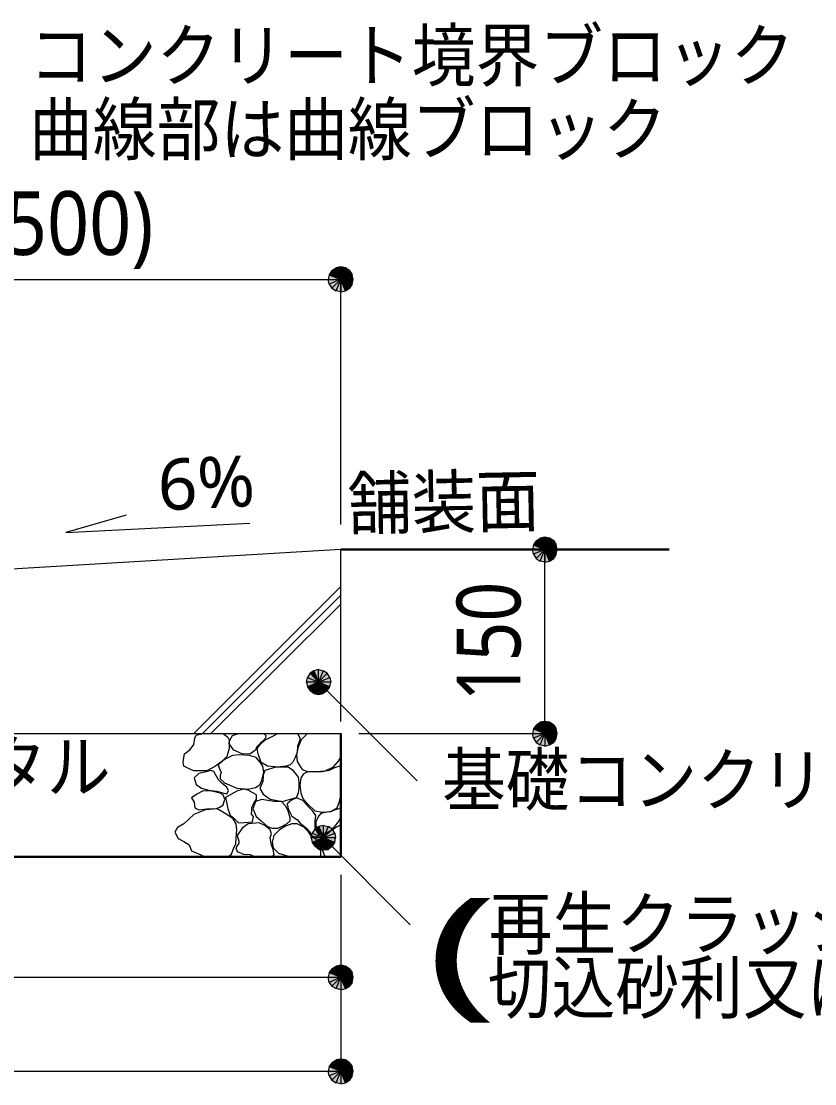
# Model space of a CAD drawing. Header units: millimetres. Extents: x 0 to 420, y 0 to 297.
# Drawn here: x 347.87 to 380.21, y 220.98 to 264.26 of the extents above; entities that cross this region are included whole.
import ezdxf
from ezdxf.enums import TextEntityAlignment as Align

# ---------------------------------------------------------------- set-up
doc = ezdxf.new("R2010")
doc.units = ezdxf.units.MM
doc.styles.add('kst32b', font='NotoSansJP-Variable.ttf')

msp = doc.modelspace()

# ---------------------------------------------------------------- hatches: boundary and pattern name
h = msp.add_hatch(color=7)
h.paths.add_polyline_path([(360.892, 254.254), (360.701, 254.212), (360.892, 253.746), (360.892, 254.254)])
h.paths.add_polyline_path([(360.701, 254.212), (360.892, 253.746), (360.532, 254.106), (360.701, 254.212)])
h.paths.add_polyline_path([(360.892, 253.746), (360.532, 254.106), (360.426, 253.937), (360.892, 253.746)])
for points in [[(361.082, 254.212), (360.892, 254.254), (360.892, 253.746), (361.082, 254.212)], [(369.401, 243.205), (369.21, 243.247), (369.21, 242.739), (369.401, 243.205)], [(359.791, 237.807), (359.643, 237.702), (359.981, 237.342), (359.791, 237.807)], [(369.401, 235.712), (369.21, 235.733), (369.21, 235.246), (369.401, 235.712)], [(360.003, 231.457), (359.833, 231.352), (360.193, 230.992), (360.003, 231.457)], [(361.082, 225.764), (360.892, 225.806), (360.892, 225.319), (361.082, 225.764)], [(361.082, 221.954), (360.892, 221.975), (360.892, 221.488), (361.082, 221.954)]]:
    msp.add_hatch(color=7).paths.add_polyline_path(points)
h = msp.add_hatch(color=7)
h.paths.add_polyline_path([(361.4, 253.746), (361.357, 253.937), (360.892, 253.746), (361.4, 253.746)])
h.paths.add_polyline_path([(361.357, 253.937), (360.892, 253.746), (361.252, 254.106), (361.357, 253.937)])
h.paths.add_polyline_path([(360.892, 253.746), (361.252, 254.106), (361.082, 254.212), (360.892, 253.746)])
h = msp.add_hatch(color=7)
h.paths.add_polyline_path([(360.426, 253.937), (360.384, 253.746), (360.892, 253.746), (360.426, 253.937)])
h.paths.add_polyline_path([(360.384, 253.746), (360.892, 253.746), (360.426, 253.555), (360.384, 253.746)])
h.paths.add_polyline_path([(360.892, 253.746), (360.426, 253.555), (360.532, 253.386), (360.892, 253.746)])
h = msp.add_hatch(color=7)
h.paths.add_polyline_path([(360.532, 253.386), (360.701, 253.28), (360.892, 253.746), (360.532, 253.386)])
h.paths.add_polyline_path([(360.701, 253.28), (360.892, 253.746), (360.892, 253.238), (360.701, 253.28)])
h.paths.add_polyline_path([(360.892, 253.746), (360.892, 253.238), (361.082, 253.28), (360.892, 253.746)])
h = msp.add_hatch(color=7)
h.paths.add_polyline_path([(361.082, 253.28), (361.252, 253.386), (360.892, 253.746), (361.082, 253.28)])
h.paths.add_polyline_path([(361.252, 253.386), (360.892, 253.746), (361.357, 253.555), (361.252, 253.386)])
h.paths.add_polyline_path([(360.892, 253.746), (361.357, 253.555), (361.4, 253.746), (360.892, 253.746)])
h = msp.add_hatch(color=7)
h.paths.add_polyline_path([(369.21, 243.247), (369.02, 243.205), (369.21, 242.739), (369.21, 243.247)])
h.paths.add_polyline_path([(369.02, 243.205), (369.21, 242.739), (368.85, 243.099), (369.02, 243.205)])
h.paths.add_polyline_path([(369.21, 242.739), (368.85, 243.099), (368.745, 242.93), (369.21, 242.739)])
h = msp.add_hatch(color=7)
h.paths.add_polyline_path([(368.745, 242.93), (368.702, 242.739), (369.21, 242.739), (368.745, 242.93)])
h.paths.add_polyline_path([(368.702, 242.739), (369.21, 242.739), (368.745, 242.549), (368.702, 242.739)])
h.paths.add_polyline_path([(369.21, 242.739), (368.745, 242.549), (368.85, 242.379), (369.21, 242.739)])
h = msp.add_hatch(color=7)
h.paths.add_polyline_path([(369.718, 242.739), (369.676, 242.93), (369.21, 242.739), (369.718, 242.739)])
h.paths.add_polyline_path([(369.676, 242.93), (369.21, 242.739), (369.57, 243.099), (369.676, 242.93)])
h.paths.add_polyline_path([(369.21, 242.739), (369.57, 243.099), (369.401, 243.205), (369.21, 242.739)])
h = msp.add_hatch(color=7)
h.paths.add_polyline_path([(368.85, 242.379), (369.02, 242.274), (369.21, 242.739), (368.85, 242.379)])
h.paths.add_polyline_path([(369.02, 242.274), (369.21, 242.739), (369.21, 242.231), (369.02, 242.274)])
h.paths.add_polyline_path([(369.21, 242.739), (369.21, 242.231), (369.401, 242.274), (369.21, 242.739)])
h = msp.add_hatch(color=7)
h.paths.add_polyline_path([(369.401, 242.274), (369.57, 242.379), (369.21, 242.739), (369.401, 242.274)])
h.paths.add_polyline_path([(369.57, 242.379), (369.21, 242.739), (369.676, 242.549), (369.57, 242.379)])
h.paths.add_polyline_path([(369.21, 242.739), (369.676, 242.549), (369.718, 242.739), (369.21, 242.739)])
h = msp.add_hatch(color=7)
h.paths.add_polyline_path([(359.643, 237.702), (359.537, 237.532), (359.981, 237.342), (359.643, 237.702)])
h.paths.add_polyline_path([(359.537, 237.532), (359.981, 237.342), (359.495, 237.342), (359.537, 237.532)])
h.paths.add_polyline_path([(359.981, 237.342), (359.495, 237.342), (359.537, 237.151), (359.981, 237.342)])
h = msp.add_hatch(color=7)
h.paths.add_polyline_path([(360.341, 237.702), (360.172, 237.807), (359.981, 237.342), (360.341, 237.702)])
h.paths.add_polyline_path([(360.172, 237.807), (359.981, 237.342), (359.981, 237.85), (360.172, 237.807)])
h.paths.add_polyline_path([(359.981, 237.342), (359.981, 237.85), (359.791, 237.807), (359.981, 237.342)])
h = msp.add_hatch(color=7)
h.paths.add_polyline_path([(360.447, 237.151), (360.489, 237.342), (359.981, 237.342), (360.447, 237.151)])
h.paths.add_polyline_path([(360.489, 237.342), (359.981, 237.342), (360.447, 237.532), (360.489, 237.342)])
h.paths.add_polyline_path([(359.981, 237.342), (360.447, 237.532), (360.341, 237.702), (359.981, 237.342)])
h = msp.add_hatch(color=7)
h.paths.add_polyline_path([(359.537, 237.151), (359.643, 236.982), (359.981, 237.342), (359.537, 237.151)])
h.paths.add_polyline_path([(359.643, 236.982), (359.981, 237.342), (359.791, 236.876), (359.643, 236.982)])
h.paths.add_polyline_path([(359.981, 237.342), (359.791, 236.876), (359.981, 236.834), (359.981, 237.342)])
h = msp.add_hatch(color=7)
h.paths.add_polyline_path([(359.981, 236.834), (360.172, 236.876), (359.981, 237.342), (359.981, 236.834)])
h.paths.add_polyline_path([(360.172, 236.876), (359.981, 237.342), (360.341, 236.982), (360.172, 236.876)])
h.paths.add_polyline_path([(359.981, 237.342), (360.341, 236.982), (360.447, 237.151), (359.981, 237.342)])
h = msp.add_hatch(color=7)
h.paths.add_polyline_path([(369.21, 235.733), (369.02, 235.712), (369.21, 235.246), (369.21, 235.733)])
h.paths.add_polyline_path([(369.02, 235.712), (369.21, 235.246), (368.85, 235.585), (369.02, 235.712)])
h.paths.add_polyline_path([(369.21, 235.246), (368.85, 235.585), (368.745, 235.437), (369.21, 235.246)])
h = msp.add_hatch(color=7)
h.paths.add_polyline_path([(369.718, 235.246), (369.676, 235.437), (369.21, 235.246), (369.718, 235.246)])
h.paths.add_polyline_path([(369.676, 235.437), (369.21, 235.246), (369.57, 235.585), (369.676, 235.437)])
h.paths.add_polyline_path([(369.21, 235.246), (369.57, 235.585), (369.401, 235.712), (369.21, 235.246)])
h = msp.add_hatch(color=7)
h.paths.add_polyline_path([(368.745, 235.437), (368.702, 235.246), (369.21, 235.246), (368.745, 235.437)])
h.paths.add_polyline_path([(368.702, 235.246), (369.21, 235.246), (368.745, 235.056), (368.702, 235.246)])
h.paths.add_polyline_path([(369.21, 235.246), (368.745, 235.056), (368.85, 234.887), (369.21, 235.246)])
h = msp.add_hatch(color=7)
h.paths.add_polyline_path([(368.85, 234.887), (369.02, 234.781), (369.21, 235.246), (368.85, 234.887)])
h.paths.add_polyline_path([(369.02, 234.781), (369.21, 235.246), (369.21, 234.738), (369.02, 234.781)])
h.paths.add_polyline_path([(369.21, 235.246), (369.21, 234.738), (369.401, 234.781), (369.21, 235.246)])
h = msp.add_hatch(color=7)
h.paths.add_polyline_path([(369.401, 234.781), (369.57, 234.887), (369.21, 235.246), (369.401, 234.781)])
h.paths.add_polyline_path([(369.57, 234.887), (369.21, 235.246), (369.676, 235.056), (369.57, 234.887)])
h.paths.add_polyline_path([(369.21, 235.246), (369.676, 235.056), (369.718, 235.246), (369.21, 235.246)])
h = msp.add_hatch(color=7)
h.paths.add_polyline_path([(359.833, 231.352), (359.728, 231.182), (360.193, 230.992), (359.833, 231.352)])
h.paths.add_polyline_path([(359.728, 231.182), (360.193, 230.992), (359.685, 230.992), (359.728, 231.182)])
h.paths.add_polyline_path([(360.193, 230.992), (359.685, 230.992), (359.728, 230.801), (360.193, 230.992)])
h = msp.add_hatch(color=7)
h.paths.add_polyline_path([(360.553, 231.352), (360.384, 231.457), (360.193, 230.992), (360.553, 231.352)])
h.paths.add_polyline_path([(360.384, 231.457), (360.193, 230.992), (360.193, 231.5), (360.384, 231.457)])
h.paths.add_polyline_path([(360.193, 230.992), (360.193, 231.5), (360.003, 231.457), (360.193, 230.992)])
h = msp.add_hatch(color=7)
h.paths.add_polyline_path([(360.659, 230.801), (360.68, 230.992), (360.193, 230.992), (360.659, 230.801)])
h.paths.add_polyline_path([(360.68, 230.992), (360.193, 230.992), (360.659, 231.182), (360.68, 230.992)])
h.paths.add_polyline_path([(360.193, 230.992), (360.659, 231.182), (360.553, 231.352), (360.193, 230.992)])
h = msp.add_hatch(color=7)
h.paths.add_polyline_path([(359.728, 230.801), (359.833, 230.653), (360.193, 230.992), (359.728, 230.801)])
h.paths.add_polyline_path([(359.833, 230.653), (360.193, 230.992), (360.003, 230.526), (359.833, 230.653)])
h.paths.add_polyline_path([(360.193, 230.992), (360.003, 230.526), (360.193, 230.505), (360.193, 230.992)])
h = msp.add_hatch(color=7)
h.paths.add_polyline_path([(360.193, 230.505), (360.384, 230.526), (360.193, 230.992), (360.193, 230.505)])
h.paths.add_polyline_path([(360.384, 230.526), (360.193, 230.992), (360.553, 230.653), (360.384, 230.526)])
h.paths.add_polyline_path([(360.193, 230.992), (360.553, 230.653), (360.659, 230.801), (360.193, 230.992)])
h = msp.add_hatch(color=7)
h.paths.add_polyline_path([(360.426, 225.51), (360.384, 225.319), (360.892, 225.319), (360.426, 225.51)])
h.paths.add_polyline_path([(360.384, 225.319), (360.892, 225.319), (360.426, 225.107), (360.384, 225.319)])
h.paths.add_polyline_path([(360.892, 225.319), (360.426, 225.107), (360.532, 224.959), (360.892, 225.319)])
h = msp.add_hatch(color=7)
h.paths.add_polyline_path([(360.892, 225.806), (360.701, 225.764), (360.892, 225.319), (360.892, 225.806)])
h.paths.add_polyline_path([(360.701, 225.764), (360.892, 225.319), (360.532, 225.658), (360.701, 225.764)])
h.paths.add_polyline_path([(360.892, 225.319), (360.532, 225.658), (360.426, 225.51), (360.892, 225.319)])
h = msp.add_hatch(color=7)
h.paths.add_polyline_path([(361.4, 225.319), (361.357, 225.51), (360.892, 225.319), (361.4, 225.319)])
h.paths.add_polyline_path([(361.357, 225.51), (360.892, 225.319), (361.252, 225.658), (361.357, 225.51)])
h.paths.add_polyline_path([(360.892, 225.319), (361.252, 225.658), (361.082, 225.764), (360.892, 225.319)])
h = msp.add_hatch(color=7)
h.paths.add_polyline_path([(360.532, 224.959), (360.701, 224.854), (360.892, 225.319), (360.532, 224.959)])
h.paths.add_polyline_path([(360.701, 224.854), (360.892, 225.319), (360.892, 224.811), (360.701, 224.854)])
h.paths.add_polyline_path([(360.892, 225.319), (360.892, 224.811), (361.082, 224.854), (360.892, 225.319)])
h = msp.add_hatch(color=7)
h.paths.add_polyline_path([(361.082, 224.854), (361.252, 224.959), (360.892, 225.319), (361.082, 224.854)])
h.paths.add_polyline_path([(361.252, 224.959), (360.892, 225.319), (361.357, 225.107), (361.252, 224.959)])
h.paths.add_polyline_path([(360.892, 225.319), (361.357, 225.107), (361.4, 225.319), (360.892, 225.319)])
h = msp.add_hatch(color=7)
h.paths.add_polyline_path([(360.426, 221.679), (360.384, 221.488), (360.892, 221.488), (360.426, 221.679)])
h.paths.add_polyline_path([(360.384, 221.488), (360.892, 221.488), (360.426, 221.297), (360.384, 221.488)])
h.paths.add_polyline_path([(360.892, 221.488), (360.426, 221.297), (360.532, 221.128), (360.892, 221.488)])
h = msp.add_hatch(color=7)
h.paths.add_polyline_path([(360.892, 221.975), (360.701, 221.954), (360.892, 221.488), (360.892, 221.975)])
h.paths.add_polyline_path([(360.701, 221.954), (360.892, 221.488), (360.532, 221.827), (360.701, 221.954)])
h.paths.add_polyline_path([(360.892, 221.488), (360.532, 221.827), (360.426, 221.679), (360.892, 221.488)])
h = msp.add_hatch(color=7)
h.paths.add_polyline_path([(361.4, 221.488), (361.357, 221.679), (360.892, 221.488), (361.4, 221.488)])
h.paths.add_polyline_path([(361.357, 221.679), (360.892, 221.488), (361.252, 221.827), (361.357, 221.679)])
h.paths.add_polyline_path([(360.892, 221.488), (361.252, 221.827), (361.082, 221.954), (360.892, 221.488)])
h = msp.add_hatch(color=7)
h.paths.add_polyline_path([(360.532, 221.128), (360.701, 221.022), (360.892, 221.488), (360.532, 221.128)])
h.paths.add_polyline_path([(360.701, 221.022), (360.892, 221.488), (360.892, 220.98), (360.701, 221.022)])
h.paths.add_polyline_path([(360.892, 221.488), (360.892, 220.98), (361.082, 221.022), (360.892, 221.488)])
h = msp.add_hatch(color=7)
h.paths.add_polyline_path([(361.082, 221.022), (361.252, 221.128), (360.892, 221.488), (361.082, 221.022)])
h.paths.add_polyline_path([(361.252, 221.128), (360.892, 221.488), (361.357, 221.297), (361.252, 221.128)])
h.paths.add_polyline_path([(360.892, 221.488), (361.357, 221.297), (361.4, 221.488), (360.892, 221.488)])

# ---------------------------------------------------------------- linework, layer by layer
at = {"lineweight": 0}
for points in [[(360.892, 253.746), (360.532, 254.106), (360.426, 253.937)], [(360.701, 254.212), (360.892, 253.746), (360.532, 254.106)], [(360.892, 254.254), (360.701, 254.212), (360.892, 253.746)], [(361.082, 254.212), (360.892, 254.254), (360.892, 253.746)], [(360.892, 253.746), (361.252, 254.106), (361.082, 254.212)], [(361.357, 253.937), (360.892, 253.746), (361.252, 254.106)], [(360.426, 253.937), (360.384, 253.746), (360.892, 253.746)], [(360.384, 253.746), (360.892, 253.746), (360.426, 253.555)], [(360.892, 253.746), (360.426, 253.555), (360.532, 253.386)], [(360.532, 253.386), (360.701, 253.28), (360.892, 253.746)], [(360.701, 253.28), (360.892, 253.746), (360.892, 253.238)], [(361.4, 253.746), (361.357, 253.937), (360.892, 253.746)], [(360.892, 253.746), (360.892, 253.238), (361.082, 253.28)], [(361.082, 253.28), (361.252, 253.386), (360.892, 253.746)], [(361.252, 253.386), (360.892, 253.746), (361.357, 253.555)], [(360.892, 253.746), (361.357, 253.555), (361.4, 253.746)], [(369.21, 243.247), (369.02, 243.205), (369.21, 242.739)], [(369.401, 243.205), (369.21, 243.247), (369.21, 242.739)], [(368.745, 242.93), (368.702, 242.739), (369.21, 242.739)], [(369.21, 242.739), (368.85, 243.099), (368.745, 242.93)], [(369.02, 243.205), (369.21, 242.739), (368.85, 243.099)], [(369.21, 242.739), (369.57, 243.099), (369.401, 243.205)], [(369.676, 242.93), (369.21, 242.739), (369.57, 243.099)], [(369.718, 242.739), (369.676, 242.93), (369.21, 242.739)], [(368.702, 242.739), (369.21, 242.739), (368.745, 242.549)], [(369.21, 242.739), (368.745, 242.549), (368.85, 242.379)], [(368.85, 242.379), (369.02, 242.274), (369.21, 242.739)], [(369.02, 242.274), (369.21, 242.739), (369.21, 242.231)], [(369.21, 242.739), (369.21, 242.231), (369.401, 242.274)], [(369.401, 242.274), (369.57, 242.379), (369.21, 242.739)], [(369.57, 242.379), (369.21, 242.739), (369.676, 242.549)], [(369.21, 242.739), (369.676, 242.549), (369.718, 242.739)], [(359.643, 237.702), (359.537, 237.532), (359.981, 237.342)], [(359.791, 237.807), (359.643, 237.702), (359.981, 237.342)], [(359.981, 237.342), (359.981, 237.85), (359.791, 237.807)], [(360.172, 237.807), (359.981, 237.342), (359.981, 237.85)], [(360.341, 237.702), (360.172, 237.807), (359.981, 237.342)], [(359.981, 237.342), (360.447, 237.532), (360.341, 237.702)], [(359.537, 237.532), (359.981, 237.342), (359.495, 237.342)], [(359.981, 237.342), (359.495, 237.342), (359.537, 237.151)], [(359.537, 237.151), (359.643, 236.982), (359.981, 237.342)], [(359.643, 236.982), (359.981, 237.342), (359.791, 236.876)], [(359.981, 237.342), (359.791, 236.876), (359.981, 236.834)], [(360.489, 237.342), (359.981, 237.342), (360.447, 237.532)], [(359.981, 236.834), (360.172, 236.876), (359.981, 237.342)], [(360.172, 236.876), (359.981, 237.342), (360.341, 236.982)], [(359.981, 237.342), (360.341, 236.982), (360.447, 237.151)], [(360.447, 237.151), (360.489, 237.342), (359.981, 237.342)], [(369.21, 235.246), (368.85, 235.585), (368.745, 235.437)], [(369.02, 235.712), (369.21, 235.246), (368.85, 235.585)], [(369.21, 235.733), (369.02, 235.712), (369.21, 235.246)], [(369.401, 235.712), (369.21, 235.733), (369.21, 235.246)], [(369.21, 235.246), (369.57, 235.585), (369.401, 235.712)], [(369.676, 235.437), (369.21, 235.246), (369.57, 235.585)], [(368.745, 235.437), (368.702, 235.246), (369.21, 235.246)], [(368.702, 235.246), (369.21, 235.246), (368.745, 235.056)], [(369.21, 235.246), (368.745, 235.056), (368.85, 234.887)], [(368.85, 234.887), (369.02, 234.781), (369.21, 235.246)], [(369.02, 234.781), (369.21, 235.246), (369.21, 234.738)], [(369.718, 235.246), (369.676, 235.437), (369.21, 235.246)], [(369.21, 235.246), (369.21, 234.738), (369.401, 234.781)], [(369.401, 234.781), (369.57, 234.887), (369.21, 235.246)], [(369.57, 234.887), (369.21, 235.246), (369.676, 235.056)], [(369.21, 235.246), (369.676, 235.056), (369.718, 235.246)], [(359.728, 231.182), (360.193, 230.992), (359.685, 230.992)], [(359.833, 231.352), (359.728, 231.182), (360.193, 230.992)], [(360.003, 231.457), (359.833, 231.352), (360.193, 230.992)], [(360.193, 230.992), (360.193, 231.5), (360.003, 231.457)], [(360.384, 231.457), (360.193, 230.992), (360.193, 231.5)], [(360.553, 231.352), (360.384, 231.457), (360.193, 230.992)], [(360.193, 230.992), (360.659, 231.182), (360.553, 231.352)], [(360.68, 230.992), (360.193, 230.992), (360.659, 231.182)], [(360.193, 230.992), (359.685, 230.992), (359.728, 230.801)], [(359.728, 230.801), (359.833, 230.653), (360.193, 230.992)], [(359.833, 230.653), (360.193, 230.992), (360.003, 230.526)], [(360.193, 230.992), (360.003, 230.526), (360.193, 230.505)], [(360.193, 230.505), (360.384, 230.526), (360.193, 230.992)], [(360.384, 230.526), (360.193, 230.992), (360.553, 230.653)], [(360.193, 230.992), (360.553, 230.653), (360.659, 230.801)], [(360.659, 230.801), (360.68, 230.992), (360.193, 230.992)], [(360.426, 225.51), (360.384, 225.319), (360.892, 225.319)], [(360.892, 225.319), (360.532, 225.658), (360.426, 225.51)], [(360.701, 225.764), (360.892, 225.319), (360.532, 225.658)], [(360.892, 225.806), (360.701, 225.764), (360.892, 225.319)], [(361.082, 225.764), (360.892, 225.806), (360.892, 225.319)], [(360.892, 225.319), (361.252, 225.658), (361.082, 225.764)], [(361.357, 225.51), (360.892, 225.319), (361.252, 225.658)], [(361.4, 225.319), (361.357, 225.51), (360.892, 225.319)], [(360.384, 225.319), (360.892, 225.319), (360.426, 225.107)], [(360.892, 225.319), (360.426, 225.107), (360.532, 224.959)], [(360.532, 224.959), (360.701, 224.854), (360.892, 225.319)], [(360.701, 224.854), (360.892, 225.319), (360.892, 224.811)], [(360.892, 225.319), (360.892, 224.811), (361.082, 224.854)], [(361.082, 224.854), (361.252, 224.959), (360.892, 225.319)], [(361.252, 224.959), (360.892, 225.319), (361.357, 225.107)], [(360.892, 225.319), (361.357, 225.107), (361.4, 225.319)], [(360.426, 221.679), (360.384, 221.488), (360.892, 221.488)], [(360.892, 221.488), (360.532, 221.827), (360.426, 221.679)], [(360.701, 221.954), (360.892, 221.488), (360.532, 221.827)], [(360.892, 221.975), (360.701, 221.954), (360.892, 221.488)], [(361.082, 221.954), (360.892, 221.975), (360.892, 221.488)], [(360.892, 221.488), (361.252, 221.827), (361.082, 221.954)], [(361.357, 221.679), (360.892, 221.488), (361.252, 221.827)], [(361.4, 221.488), (361.357, 221.679), (360.892, 221.488)], [(360.384, 221.488), (360.892, 221.488), (360.426, 221.297)], [(360.892, 221.488), (360.426, 221.297), (360.532, 221.128)], [(360.532, 221.128), (360.701, 221.022), (360.892, 221.488)], [(360.701, 221.022), (360.892, 221.488), (360.892, 220.98)], [(360.892, 221.488), (360.892, 220.98), (361.082, 221.022)], [(361.082, 221.022), (361.252, 221.128), (360.892, 221.488)], [(361.252, 221.128), (360.892, 221.488), (361.357, 221.297)], [(360.892, 221.488), (361.357, 221.297), (361.4, 221.488)]]:
    msp.add_lwpolyline(points, close=True, dxfattribs=at)
at = {"lineweight": 13}
for points in [[(325.141, 253.746), (327.639, 253.746), (335.132, 253.746), (335.894, 253.746), (360.892, 253.746)], [(360.892, 243.755), (360.892, 253.746)], [(352.15, 244.136), (349.695, 243.438), (357.187, 243.819)], [(360.892, 235.733), (360.892, 242.739), (335.64, 241.237)], [(369.21, 235.246), (369.21, 242.739)], [(354.902, 235.246), (360.892, 241.237)], [(355.261, 235.246), (360.892, 240.877)], [(355.6, 235.246), (360.892, 240.517)], [(359.981, 237.342), (364.003, 233.32)], [(324.887, 235.246), (360.892, 235.246)], [(356.108, 235.246), (356.298, 235.098), (356.341, 234.992), (356.341, 234.823), (356.341, 234.632), (356.298, 234.442), (356.256, 234.315), (356.129, 234.188), (356.002, 234.082), (355.791, 233.913), (355.431, 233.722), (354.902, 233.722), (354.69, 233.828), (354.499, 233.913), (354.478, 234.082), (354.499, 234.273), (354.521, 234.421), (354.753, 234.59), (354.902, 234.802), (354.944, 235.056), (355.007, 235.183), (355.282, 235.246)], [(357.759, 235.246), (357.844, 235.162), (357.822, 235.056), (357.717, 234.929), (357.611, 234.844), (357.463, 234.696), (357.42, 234.569), (357.187, 234.4), (356.87, 234.421), (356.531, 234.569), (356.341, 234.823), (356.362, 234.95), (356.489, 235.162), (356.722, 235.246)], [(359.135, 235.246), (359.22, 235.077), (359.22, 234.971), (359.135, 234.738), (359.114, 234.484), (359.05, 234.294), (358.944, 234.082), (358.838, 233.976), (358.669, 233.913), (358.33, 233.871), (357.907, 233.913), (357.653, 234.061), (357.526, 234.421), (357.484, 234.632), (357.632, 234.823), (357.801, 234.971), (357.992, 235.077), (358.33, 235.246)], [(359.537, 235.246), (359.283, 234.992), (359.177, 234.738), (359.093, 234.4), (359.114, 234.103), (359.325, 233.786), (359.537, 233.701), (359.897, 233.701), (360.257, 233.722), (360.595, 233.892), (360.786, 234.103), (360.892, 234.294)], [(361.632, 235.246), (369.21, 235.246)], [(360.892, 233.934), (360.638, 233.849), (360.426, 233.743), (360.13, 233.68), (359.854, 233.68), (359.537, 233.68), (359.368, 233.595), (359.262, 233.426), (359.22, 233.13), (359.262, 232.833), (359.346, 232.6), (359.558, 232.368), (359.833, 232.092), (360.151, 232.05), (360.489, 232.071), (360.744, 232.22), (360.849, 232.473), (360.892, 232.706)], [(356.298, 230.23), (356.447, 230.336), (356.51, 230.526), (356.616, 230.759), (356.637, 231.013), (356.658, 231.33), (356.637, 231.563), (356.51, 231.775), (356.256, 231.944), (355.854, 232.177), (355.388, 232.135), (354.902, 231.944), (354.499, 231.563), (354.245, 231.415), (354.139, 231.225), (354.266, 230.971), (354.499, 230.844), (354.711, 230.717), (354.817, 230.463), (355.071, 230.357), (355.367, 230.23)], [(360.892, 232.198), (360.701, 232.156), (360.489, 232.071), (360.278, 232.029), (360.087, 231.987), (359.981, 231.881), (359.876, 231.648), (359.897, 231.33), (360.066, 231.204), (360.257, 231.182), (360.511, 231.309), (360.701, 231.521), (360.828, 231.69), (360.913, 231.86)], [(358.119, 230.23), (358.182, 230.314), (358.14, 230.526), (358.055, 230.759), (358.013, 231.013), (358.077, 231.161), (358.013, 231.33), (357.801, 231.5), (357.569, 231.606), (357.124, 231.563), (356.87, 231.394), (356.679, 231.098), (356.743, 230.865), (356.743, 230.78), (356.616, 230.59), (356.679, 230.441), (356.934, 230.336), (357.209, 230.314), (357.399, 230.23)], [(360.087, 230.23), (360.087, 230.378), (360.087, 230.611), (360.045, 230.801), (359.876, 230.949), (359.706, 231.055), (359.579, 231.246), (359.389, 231.436), (359.114, 231.563), (358.902, 231.563), (358.648, 231.479), (358.394, 231.33), (358.161, 231.098), (358.098, 230.822), (358.14, 230.59), (358.352, 230.378), (358.669, 230.272), (358.902, 230.23)], [(360.892, 231.521), (360.722, 231.436), (360.553, 231.33), (360.362, 231.204), (360.214, 231.119), (360.13, 230.971), (360.13, 230.801), (360.13, 230.526), (360.193, 230.378), (360.257, 230.23)], [(360.193, 230.992), (363.728, 227.457)], [(360.892, 229.489), (360.892, 221.488)], [(325.141, 225.319), (360.892, 225.319)], [(322.644, 221.488), (360.892, 221.488)]]:
    msp.add_lwpolyline(points, dxfattribs=at)
at = {"lineweight": 30}
for points in [[(360.892, 242.739), (374.269, 242.739)], [(360.892, 235.246), (360.892, 230.23), (322.644, 230.23), (322.644, 235.246), (325.141, 235.246)]]:
    msp.add_lwpolyline(points, dxfattribs=at)
at = {"lineweight": 13}
for points in [[(357.59, 233.151), (357.674, 233.341), (357.759, 233.659), (357.717, 233.913), (357.611, 234.082), (357.441, 234.273), (357.166, 234.357), (356.764, 234.379), (356.489, 234.357), (356.15, 234.188), (355.896, 233.976), (355.939, 233.849), (356.023, 233.659), (355.981, 233.553), (355.981, 233.405), (356.15, 233.236), (356.658, 233.024), (357.124, 232.981), (357.42, 233.045)], [(356.256, 232.791), (356.32, 232.918), (356.256, 233.066), (356.066, 233.214), (355.918, 233.362), (355.727, 233.701), (355.6, 233.743), (355.41, 233.68), (355.113, 233.616), (354.923, 233.447), (355.007, 233.172), (355.219, 233.024), (355.515, 232.939), (355.833, 232.897), (356.087, 232.833)], [(359.093, 232.643), (359.177, 232.833), (359.198, 233.045), (359.198, 233.257), (359.177, 233.468), (359.093, 233.574), (358.966, 233.722), (358.754, 233.871), (358.246, 233.871), (357.801, 233.743), (357.738, 233.553), (357.717, 233.299), (357.59, 233.003), (357.738, 232.77), (358.013, 232.579), (358.521, 232.473), (358.796, 232.558)], [(355.812, 232.198), (355.96, 232.241), (356.108, 232.346), (356.171, 232.579), (356.108, 232.749), (355.981, 232.812), (355.642, 232.897), (355.282, 232.918), (355.029, 232.77), (354.817, 232.622), (354.923, 232.452), (354.944, 232.22), (355.113, 232.135), (355.431, 232.177), (355.706, 232.177)], [(357.272, 232.241), (357.357, 232.41), (357.463, 232.579), (357.463, 232.749), (357.314, 232.833), (357.124, 232.939), (356.912, 232.981), (356.658, 232.897), (356.193, 232.643), (356.256, 232.389), (356.298, 232.177), (356.383, 231.923), (356.531, 231.796), (356.722, 231.606), (356.955, 231.627), (357.293, 231.648), (357.336, 231.86), (357.251, 231.965), (357.272, 232.114)], [(358.098, 231.394), (358.33, 231.394), (358.521, 231.479), (358.712, 231.584), (358.838, 231.69), (358.838, 231.817), (358.754, 232.092), (358.648, 232.304), (358.479, 232.473), (358.182, 232.473), (357.928, 232.516), (357.674, 232.558), (357.42, 232.473), (357.314, 232.198), (357.441, 231.86), (357.653, 231.69), (357.907, 231.457)], [(359.706, 231.076), (359.876, 231.034), (360.024, 231.098), (359.918, 231.267), (359.854, 231.436), (359.854, 231.69), (359.876, 231.902), (359.749, 232.092), (359.579, 232.262), (359.346, 232.516), (359.093, 232.622), (358.881, 232.537), (358.712, 232.389), (358.754, 232.177), (358.902, 231.881), (359.135, 231.733), (359.22, 231.606), (359.304, 231.542), (359.495, 231.394), (359.643, 231.225)]]:
    msp.add_lwpolyline(points, close=True, dxfattribs=at)

# ---------------------------------------------------------------- texts
at = {"style": 'kst32b'}
for s, height, p, p2 in [('コンクリート境界ブロック', 2.07913, (348.192, 261.832), (379.379, 261.832)), ('曲線部は曲線ブロック', 2.0791, (348.192, 258.826), (374.181, 258.826)), ('W(500)', 2.5989, (343.514, 254.741), (353.26, 254.741)), ('6%', 2.0791, (353.483, 244.327), (357.437, 244.52)), ('舗装面', 2.0791, (361.188, 243.565), (369.032, 243.714)), ('150', 2.5989, (368.215, 236.559), (368.215, 241.432)), ('モルタル', 2.0791, (341.122, 232.854), (351.518, 232.854)), ('基礎コンクリート', 2.0791, (365.019, 232.325), (385.81, 232.325)), ('(          )', 4.15825, (364.363, 224.388), (395.55, 224.388)), ('再生クラッシャラン，', 2.0791, (366.924, 226.462), (392.913, 226.462)), ('切込砂利又は切込砕石', 2.0791, (366.882, 223.859), (392.871, 223.859))]:
    msp.add_text(s, height=height, dxfattribs=at).set_placement(p, p2, align=Align.FIT)

doc.saveas('drawing.dxf')
